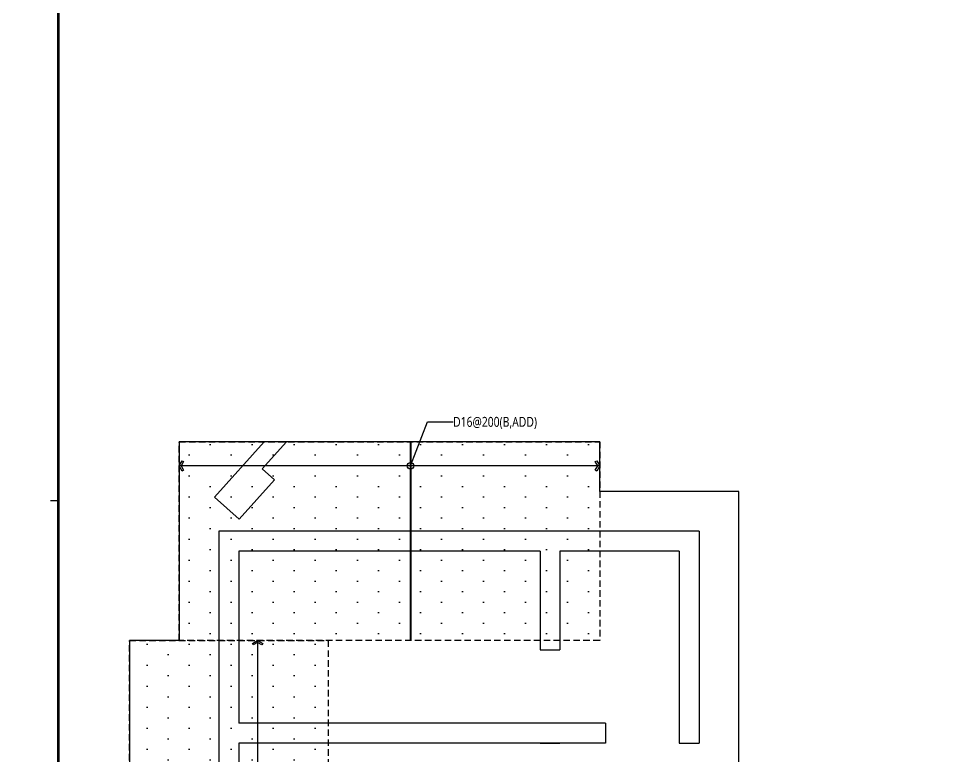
# Model space of a CAD drawing. Header units: millimetres. Extents: x 262481 to 2519995, y -394348 to 364571.
# Drawn here: x 517858 to 532028, y -125056 to -113917 of the extents above; entities that cross this region are included whole.
import ezdxf
from ezdxf.enums import TextEntityAlignment as Align
from ezdxf.xclip import XClip

# ---------------------------------------------------------------- set-up
doc = ezdxf.new("R2010")
doc.units = ezdxf.units.MM
doc.header["$LTSCALE"] = 65
doc.header["$XCLIPFRAME"] = 0
doc.linetypes.add('HID2', pattern=[7.5, 6, -1.5])
doc.linetypes.add('XS-기초$0$HID', pattern=[2.3, 1.5, -0.8])
for name, color, linetype in [('BAR-B', 2, 'HID2'), ('DIM', 7, 'Continuous'), ('DOT', 3, 'Continuous'), ('LEADER', 7, 'Continuous'), ('T', 1, 'Continuous'), ('XS-기초$0$252', 252, 'Continuous'), ('XS-기초$0$보강구간', 6, 'XS-기초$0$HID'), ('버림', 8, 'Continuous')]:
    doc.layers.add(name, color=color, linetype=linetype)
doc.layers.add('XS-기초$0$0106', color=30, linetype='XS-기초$0$HID', plot=False)
doc.styles.add('맑은고딕', font='malgun.ttf')
pattern_1 = [(270, (174990, 375112.5), (317.5, -158.75), [0, -317.5])]

# ---------------------------------------------------------------- blocks, each defined once
blk = doc.blocks.new('dhs_sheet2e')
at = {"color": 7}
blk.add_line((2996.4, 29664.7), (2796.7, 29664.7), dxfattribs=at)
at = {"color": 30, "const_width": 64.9}
blk.add_lwpolyline([(81003.6, 57331.7), (2996.4, 57331.7), (2996.4, 1997.6), (81003.6, 1997.6)], close=True, dxfattribs=at)
blk = doc.blocks.new('xdfndgns')
at = {"color": 3, "linetype": 'ByBlock'}
blk.add_lwpolyline([(16835, 10500), (9200, 10500), (9200, 14825), (7100, 14825), (7100, 15575), (750, 15575), (750, 12575), (0, 12575), (0, 0), (3000, 0), (3000, 1785), (6250, 1785), (6250, 0), (9250, 0), (9250, 1785), (12290, 1785), (12290, 0), (15290, 0)], dxfattribs=at)
at = {"layer": 'DIM', "color": 5}
for p, q in [((2034, 15575), (1283, 14741)), ((2371, 15575), (2005, 15168)), ((2190, 15001), (2005, 15168)), ((1655, 14407), (2190, 15001)), ((1283, 14741), (1655, 14407)), ((1350, 14225), (1350, 750)), ((8600, 14225), (1350, 14225)), ((8600, 14225), (8600, 11025)), ((6200, 13925), (1650, 13925)), ((1650, 13925), (1650, 11325)), ((6200, 13925), (6200, 12435)), ((8300, 13925), (6500, 13925)), ((6500, 13925), (6500, 12435)), ((8300, 13925), (8300, 11025)), ((6200, 12435), (6500, 12435)), ((7190, 11325), (1650, 11325)), ((7190, 11325), (7190, 11025)), ((7190, 11025), (1650, 11025)), ((1650, 11025), (1650, 9675)), ((6200, 11025), (6500, 11025)), ((8300, 11025), (8600, 11025))]:
    blk.add_line(p, q, dxfattribs=at)
blk = doc.blocks.new('XS-기초$0$A$C762E058C')
at = {"layer": 'XS-기초$0$252'}
h = blk.add_hatch(color=256, dxfattribs=at)
h.dxf.hatch_style = 1
h.paths.add_polyline_path([(93400, -71500), (92600, -71500), (92600, -72000), (93400, -72000)])
h.paths.add_polyline_path([(85300, -71500), (84500, -71500), (84500, -72000), (85300, -72000)])
h.paths.add_polyline_path([(93400, -63400), (92600, -63400), (92600, -63900), (93400, -63900)])
h.paths.add_polyline_path([(85300, -63400), (84500, -63400), (84500, -63900), (85300, -63900)])
h.paths.add_polyline_path([(93400, -55300), (92600, -55300), (92600, -55800), (93400, -55800)])
h.paths.add_polyline_path([(85300, -55300), (84500, -55300), (84500, -55800), (85300, -55800)])
h.paths.add_polyline_path([(93400, -47200), (92600, -47200), (92600, -47700), (93400, -47700)])
h.paths.add_polyline_path([(85300, -47200), (84500, -47200), (84500, -47700), (85300, -47700)])
h.paths.add_polyline_path([(93400, -39100), (92600, -39100), (92600, -39600), (93400, -39600)])
h.paths.add_polyline_path([(85300, -39100), (84500, -39100), (84500, -39600), (85300, -39600)])
h.paths.add_polyline_path([(73650, -71500), (72850, -71500), (72850, -72000), (73650, -72000)])
h.paths.add_polyline_path([(77850, -71500), (77050, -71500), (77050, -72000), (77850, -72000)])
h.paths.add_polyline_path([(68450, -71500), (67650, -71500), (67650, -72000), (68450, -72000)])
h.paths.add_polyline_path([(73650, -63400), (72850, -63400), (72850, -63900), (73650, -63900)])
h.paths.add_polyline_path([(77850, -63400), (77050, -63400), (77050, -63900), (77850, -63900)])
h.paths.add_polyline_path([(68450, -63400), (67650, -63400), (67650, -63900), (68450, -63900)])
h.paths.add_polyline_path([(73650, -55300), (72850, -55300), (72850, -55800), (73650, -55800)])
h.paths.add_polyline_path([(77850, -55300), (77050, -55300), (77050, -55800), (77850, -55800)])
h.paths.add_polyline_path([(68450, -55300), (67650, -55300), (67650, -55800), (68450, -55800)])
h.paths.add_polyline_path([(73650, -47200), (72850, -47200), (72850, -47700), (73650, -47700)])
h.paths.add_polyline_path([(77850, -47200), (77050, -47200), (77050, -47700), (77850, -47700)])
h.paths.add_polyline_path([(68450, -47200), (67650, -47200), (67650, -47700), (68450, -47700)])
h.paths.add_polyline_path([(73650, -39100), (72850, -39100), (72850, -39600), (73650, -39600)])
h.paths.add_polyline_path([(77850, -39100), (77050, -39100), (77050, -39600), (77850, -39600)])
h.paths.add_polyline_path([(68450, -39100), (67650, -39100), (67650, -39600), (68450, -39600)])
h.paths.add_polyline_path([(73650, -22900), (72850, -22900), (72850, -23400), (73650, -23400)])
h.paths.add_polyline_path([(73650, -31000), (72850, -31000), (72850, -31500), (73650, -31500)])
h.paths.add_polyline_path([(101500, -63400), (100700, -63400), (100700, -63900), (101500, -63900)])
h.paths.add_polyline_path([(101500, -41540), (100700, -41540), (100700, -42040), (101500, -42040)])
h.paths.add_polyline_path([(101500, -35500), (100700, -35500), (100700, -36000), (101500, -36000)])
h.paths.add_polyline_path([(101500, -29350), (100700, -29350), (100700, -29850), (101500, -29850)])
h.paths.add_polyline_path([(101500, -22900), (100700, -22900), (100700, -23400), (101500, -23400)])
h.paths.add_polyline_path([(68450, -22900), (67650, -22900), (67650, -23400), (68450, -23400)])
h.paths.add_polyline_path([(77850, -22900), (77050, -22900), (77050, -23400), (77850, -23400)])
h.paths.add_polyline_path([(85300, -22900), (84500, -22900), (84500, -23400), (85300, -23400)])
h.paths.add_polyline_path([(93400, -31000), (92600, -31000), (92600, -31500), (93400, -31500)])
h.paths.add_polyline_path([(77850, -31000), (77050, -31000), (77050, -31500), (77850, -31500)])
h.paths.add_polyline_path([(85300, -31000), (84500, -31000), (84500, -31500), (85300, -31500)])
h.paths.add_polyline_path([(93400, -22900), (92600, -22900), (92600, -23400), (93400, -23400)])
h.paths.add_polyline_path([(68450, -31000), (67650, -31000), (67650, -31500), (68450, -31500)])
h.paths.add_polyline_path([(101500, -47580), (100700, -47580), (100700, -48080), (101500, -48080)])
h.paths.add_polyline_path([(101500, -55300), (100700, -55300), (100700, -55800), (101500, -55800)])
h.paths.add_polyline_path([(101700, -72000), (101700, -71200), (101200, -71200), (101200, -72000)])
h.paths.add_polyline_path([(125700, -72000), (125700, -71200), (125200, -71200), (125200, -72000)])
h.paths.add_polyline_path([(117700, -72000), (117700, -71200), (117200, -71200), (117200, -72000)])
h.paths.add_polyline_path([(109700, -72000), (109700, -71200), (109200, -71200), (109200, -72000)])
h.paths.add_polyline_path([(136755, -71500), (135955, -71500), (135955, -72000), (136755, -72000)])
h.paths.add_polyline_path([(144555, -71500), (143755, -71500), (143755, -72000), (144555, -72000)])
h.paths.add_polyline_path([(133700, -72000), (133700, -71200), (133200, -71200), (133200, -72000)])
blk = doc.blocks.new('XS-기초')
at = {"layer": 'XS-기초$0$0106'}
blk.add_line((131850, 105954), (463099, 280125), dxfattribs=at)
at = {"layer": 'XS-기초$0$252'}
blk.add_blockref('XS-기초$0$A$C762E058C', (118310, 198300), dxfattribs=at)

msp = doc.modelspace()

# ---------------------------------------------------------------- hatches: boundary and pattern name
at = {"layer": 'DOT'}
h = msp.add_hatch(dxfattribs=at)
h.set_pattern_fill('DOTS', color=8, scale=200, angle=-90, style=0)
h.set_pattern_definition(pattern_1)
h.paths.add_polyline_path([(526629.1, -123306.8), (520279.1, -123306.8), (520279.1, -120306.8), (526629.1, -120306.8)])
h = msp.add_hatch(dxfattribs=at)
h.set_pattern_fill('DOTS', color=8, scale=200, angle=-90, style=0)
h.set_pattern_definition(pattern_1)
h.paths.add_polyline_path([(522529.1, -135881.8), (519529.1, -135881.8), (519529.1, -123306.8), (522529.1, -123306.8)])

# ---------------------------------------------------------------- linework, layer by layer
at = {"layer": 'BAR-B', "const_width": 30}
msp.add_lwpolyline([(523774.2, -120306.8), (523774.2, -123317.5)], dxfattribs=at)
at = {"layer": 'LEADER'}
for points in [[(523774.2, -120670.7), (524027.2, -120005.3), (524416.1, -120005.3)], [(526629.1, -120670.7), (526584.5, -120748.7), (526562.8, -120736.3), (526600.3, -120670.7), (526562.8, -120605.2), (526584.4, -120592.6), (526629.1, -120670.7), (520279.1, -120670.7), (520323.7, -120592.6), (520345.4, -120605.2), (520307.9, -120670.7), (520345.4, -120736.3), (520323.7, -120748.7), (520279.1, -120670.7)], [(521463.1, -123306.8), (521541.1, -123351.4), (521528.7, -123373.1), (521463.1, -123335.6), (521397.5, -123373.1), (521385, -123351.5), (521463.1, -123306.8), (521463.1, -134096.8), (521385, -134052.2), (521397.5, -134030.6), (521463.1, -134068), (521528.7, -134030.6), (521541.1, -134052.3), (521463.1, -134096.8)]]:
    msp.add_lwpolyline(points, dxfattribs=at)
msp.add_circle((523774.2, -120670.7), 50, dxfattribs=at)
at = {"layer": 'XS-기초$0$보강구간'}
for points in [[(526629.1, -120306.8), (526629.1, -123306.8), (520279.1, -123306.8), (520279.1, -120306.8)], [(522529.1, -135881.8), (519529.1, -135881.8), (519529.1, -123306.8), (522529.1, -123306.8)]]:
    msp.add_lwpolyline(points, close=True, dxfattribs=at)

# ---------------------------------------------------------------- block references
ref = msp.add_blockref('XS-기초', (664734.3, -301221.6), dxfattribs=dict(rotation=90))
XClip(ref).set_block_clipping_path([(221610.0000000002, 141650.0000000168), (245034.9999999982, 172590.0000000082)])
at = {"color": 255, "xscale": 0.5849999991953608, "yscale": 0.5849999991953608, "zscale": 0.5849999991953608}
msp.add_blockref('dhs_sheet2e', (516700.9, -138554.4), dxfattribs=at)
at = {"layer": '버림'}
msp.add_blockref('xdfndgns', (519529.1, -135881.8), dxfattribs=at)

# ---------------------------------------------------------------- texts
at = {"layer": 'T', "style": '맑은고딕', "width": 0.8}
msp.add_text('D16@200(B,ADD)', height=150, dxfattribs=at).set_placement((524416.1, -120005.3), align=Align.MIDDLE_LEFT)

doc.saveas('drawing.dxf')
